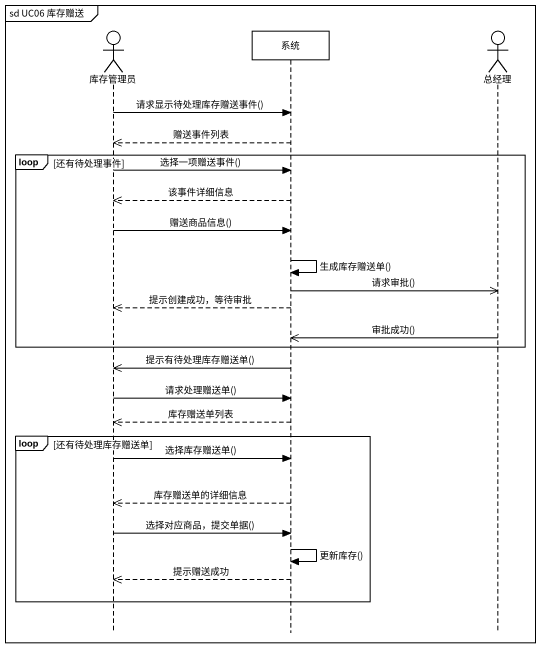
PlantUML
@startuml
mainframe sd UC06 库存赠送
hide footbox
actor 库存管理员
participant 系统
actor 总经理

库存管理员 -> 系统 : 请求显示待处理库存赠送事件()
系统 -->> 库存管理员 : 赠送事件列表
loop 还有待处理事件
  库存管理员 -> 系统 : 选择一项赠送事件()
  系统 -->> 库存管理员 : 该事件详细信息
  库存管理员 -> 系统 : 赠送商品信息()
  系统 -> 系统 : 生成库存赠送单()
  系统 ->> 总经理 : 请求审批()
  系统 -->> 库存管理员 : 提示创建成功，等待审批
  总经理 ->> 系统 : 审批成功()
end
系统 ->> 库存管理员 : 提示有待处理库存赠送单()
库存管理员 -> 系统 : 请求处理赠送单()
系统 -->> 库存管理员 : 库存赠送单列表
loop 还有待处理库存赠送单
  库存管理员 -> 系统 : 选择库存赠送单()
  系统 -->> 库存管理员 : 库存赠送单的详细信息
  库存管理员 -> 系统 : 选择对应商品，提交单据()
  系统 -> 系统 : 更新库存()
  系统 -->> 库存管理员 : 提示赠送成功
end
@enduml
